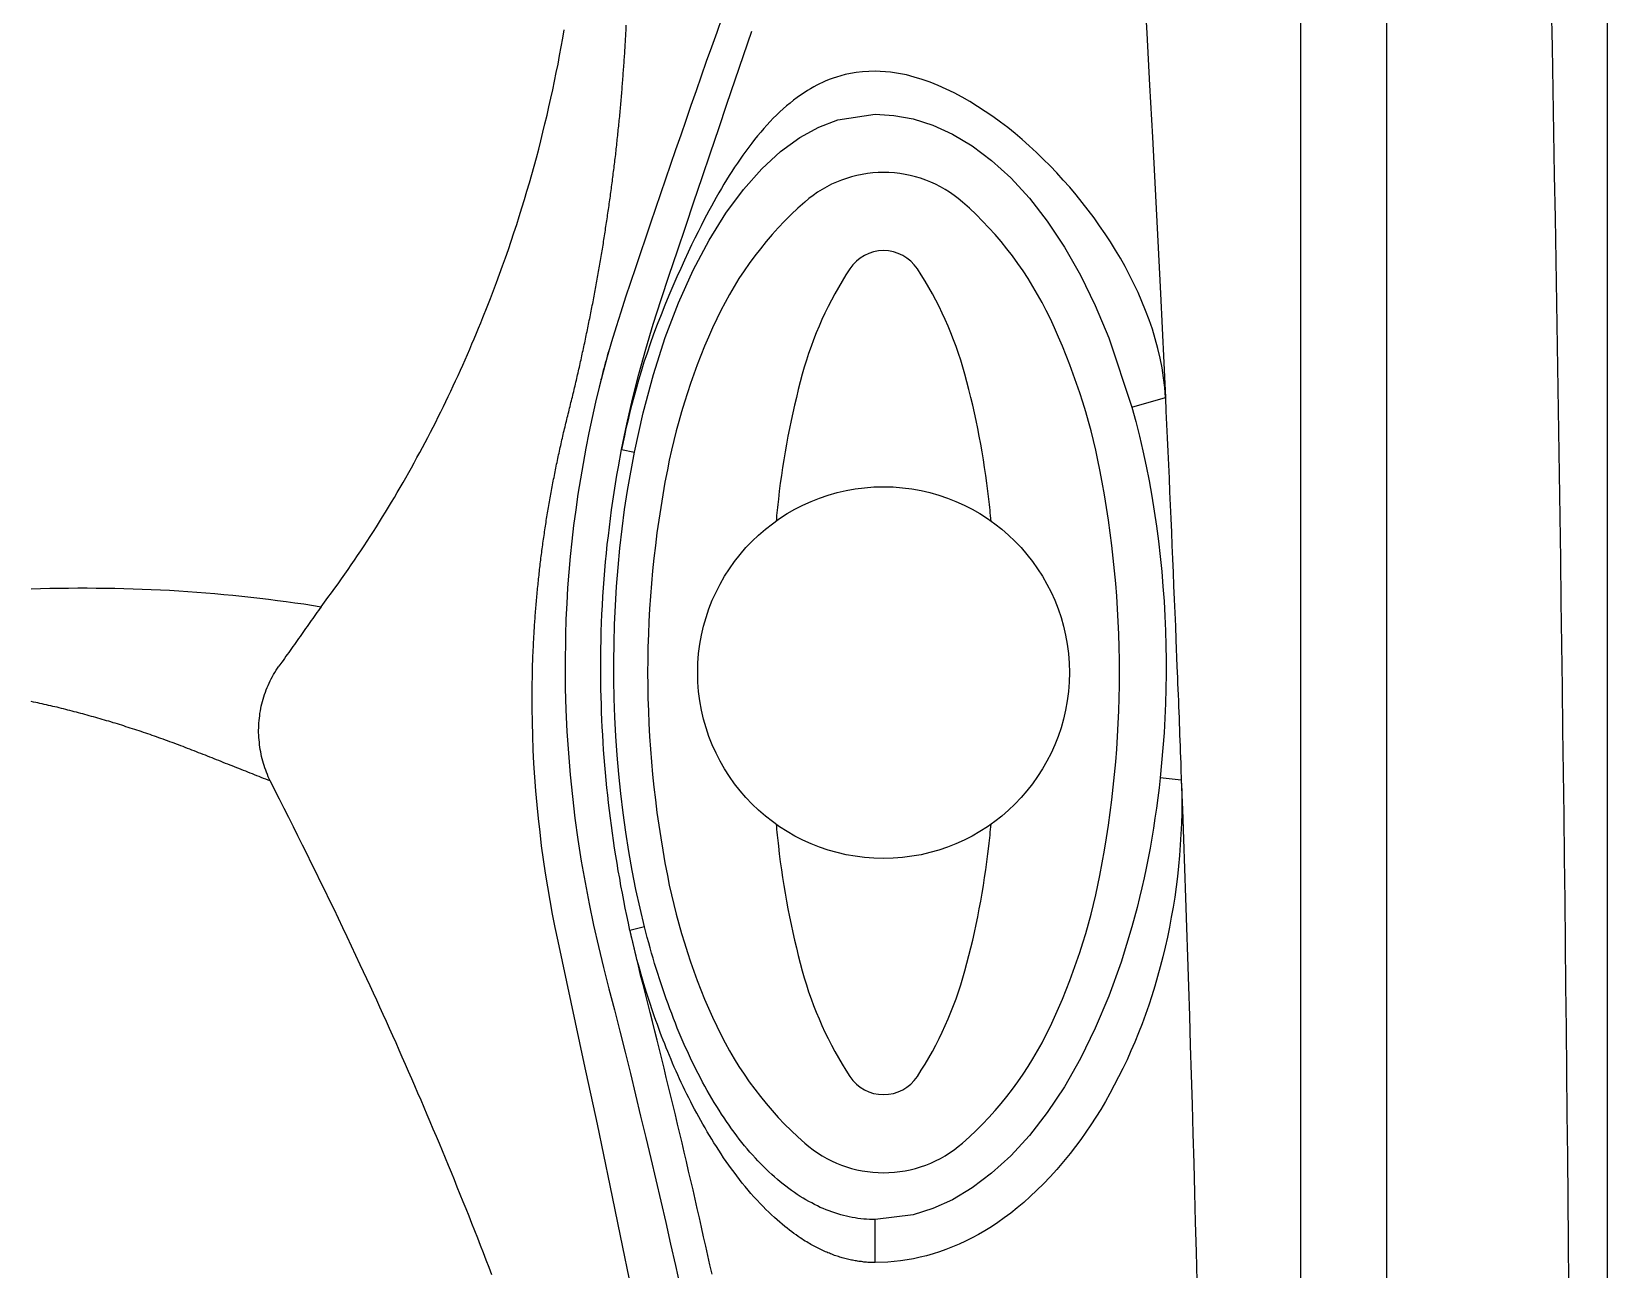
# Model space of a CAD drawing. Extents: x 941 to 1034, y 781 to 934.
# Drawn here: x 1020.73 to 1034.49, y 854.92 to 865.73 of the extents above; entities that cross this region are included whole.
import ezdxf

# ---------------------------------------------------------------- set-up
doc = ezdxf.new("R2010")
doc.units = 0
doc.header["$MEASUREMENT"] = 0
doc.layers.add('1', color=4, linetype='Continuous')

# ---------------------------------------------------------------- blocks, each defined once
blk = doc.blocks.new('speaker_cover')
at = {"layer": '1'}
blk.add_lwpolyline([(132.406, 82.479, 0.182123), (131.717, 82.22, 0.10272), (130.95, 81.201, 0.06203), (130.518, 79.884, 0.048276), (130.346, 78.114, 0.048276), (130.518, 76.344, 0.06203), (130.95, 75.027, 0.10272), (131.717, 74.008, 0.182123), (132.406, 73.749, 0.182123), (133.094, 74.008, 0.10272), (133.862, 75.027, 0.06203), (134.293, 76.344, 0.048276), (134.465, 78.114, 0.048276), (134.293, 79.884, 0.06203), (133.862, 81.201, 0.10272), (133.094, 82.22, 0.182123)], format="xyb", close=True, dxfattribs=at)
at = {"layer": '1', "color": 3}
for points in [[(132.406, 81.797, 0.252394), (132.111, 81.638, 0.079125), (131.696, 80.718, 0.038428), (131.487, 79.628, 0.003572), (131.467, 79.436, 0.028106)], [(133.344, 79.436, 0.003572), (133.324, 79.628, 0.038428), (133.115, 80.718, 0.079125), (132.7, 81.638, 0.252394), (132.406, 81.797, 0.252394)], [(131.467, 76.792, 0.003572), (131.487, 76.6, 0.038428), (131.696, 75.51, 0.079125), (132.111, 74.59, 0.252394), (132.406, 74.431, 0.252394), (132.7, 74.59, 0.079125), (133.115, 75.51, 0.038428), (133.324, 76.6, 0.003572), (133.344, 76.792, 0.028106)]]:
    blk.add_lwpolyline(points, format="xyb", dxfattribs=at)
at = {"layer": '1'}
blk.add_circle((132.406, 78.114), 1.622, dxfattribs=at)
blk = doc.blocks.new('ENVOY')
at = {"layer": '1', "color": 3, "linetype": 'Continuous'}
for p, q in [((91.184, 12.055), (91.184, 77.052)), ((88.959, 60.882), (89.251, 60.964)), ((84.505, 60.51), (84.616, 60.488)), ((89.39, 57.625), (89.205, 57.645)), ((84.705, 56.345), (84.578, 56.313)), ((86.717, 53.415), (86.717, 53.79))]:
    blk.add_line(p, q, dxfattribs=at)
at = {"layer": '1', "color": 4}
blk.add_lwpolyline([(93.109, 77.107, 0.414214), (81.109, 89.107), (12, 89.107, 0.414214), (0, 77.107), (0, 12, 0.414214), (12, 0), (81.109, 0, 0.414214), (93.109, 12)], format="xyb", close=True, dxfattribs=at)
at = {"layer": '1', "color": 3, "linetype": 'Continuous'}
for points in [[(90.434, 56.246), (90.434, 57.286), (90.434, 58.327), (90.434, 59.367), (90.434, 60.408), (90.434, 61.448), (90.434, 62.488), (90.434, 63.529), (90.434, 64.569), (90.434, 65.609), (90.434, 66.65), (90.434, 67.69), (90.434, 68.731), (90.434, 69.771), (90.434, 70.811), (90.434, 71.852), (90.434, 72.892), (90.434, 73.933), (90.434, 74.973), (90.434, 77.054)], [(92.619, 64.394), (92.626, 64.022), (92.632, 63.649), (92.639, 63.277), (92.645, 62.905), (92.652, 62.532), (92.658, 62.16), (92.664, 61.788), (92.67, 61.416), (92.676, 61.043), (92.682, 60.671), (92.687, 60.299), (92.693, 59.927), (92.698, 59.554), (92.703, 59.182), (92.708, 58.81), (92.713, 58.437), (92.718, 58.065), (92.723, 57.693), (92.727, 57.32), (92.732, 56.948), (92.736, 56.576), (92.74, 56.204), (92.744, 55.831), (92.748, 55.459), (92.752, 55.087), (92.755, 54.714), (92.759, 54.342), (92.762, 53.97), (92.765, 53.597), (92.768, 53.225)], [(83.332, 61.757), (83.36, 61.828), (83.387, 61.899), (83.414, 61.97), (83.44, 62.042), (83.466, 62.113), (83.492, 62.185), (83.517, 62.257), (83.541, 62.329), (83.565, 62.401), (83.589, 62.474), (83.612, 62.546), (83.635, 62.619), (83.657, 62.692), (83.679, 62.765), (83.7, 62.838), (83.721, 62.911), (83.741, 62.985), (83.761, 63.058), (83.781, 63.132), (83.8, 63.206), (83.818, 63.28), (83.836, 63.354), (83.854, 63.428), (83.871, 63.502), (83.888, 63.577), (83.904, 63.651), (83.92, 63.726), (83.935, 63.8), (83.95, 63.875), (83.964, 63.95), (83.978, 64.025), (83.991, 64.1), (84.004, 64.175)], [(84.505, 60.51), (84.55, 60.731), (84.601, 60.951), (84.656, 61.17), (84.716, 61.388), (84.78, 61.604), (84.85, 61.819), (84.921, 62.032), (84.993, 62.246), (85.064, 62.459), (85.136, 62.672), (85.208, 62.886), (85.28, 63.099), (85.352, 63.312), (85.424, 63.524), (85.496, 63.737), (85.568, 63.95), (85.64, 64.162)], [(85.38, 64.279), (85.335, 64.151), (85.289, 64.023), (85.244, 63.896), (85.199, 63.768), (85.155, 63.64), (85.11, 63.512), (85.065, 63.383), (85.021, 63.255), (84.976, 63.127), (84.932, 62.999), (84.888, 62.87), (84.844, 62.742), (84.8, 62.613), (84.756, 62.485), (84.713, 62.356), (84.669, 62.227), (84.626, 62.098), (84.582, 61.969), (84.539, 61.84), (84.497, 61.711), (84.456, 61.581), (84.417, 61.451), (84.38, 61.32), (84.344, 61.188), (84.31, 61.056), (84.278, 60.924), (84.248, 60.791), (84.219, 60.657), (84.193, 60.523), (84.168, 60.389), (84.145, 60.255), (84.123, 60.12), (84.104, 59.984), (84.086, 59.848), (84.07, 59.712), (84.056, 59.576), (84.044, 59.44), (84.034, 59.303), (84.026, 59.166), (84.019, 59.029), (84.015, 58.891), (84.011, 58.616)], [(86.717, 63.812), (86.662, 63.811), (86.607, 63.807), (86.553, 63.801), (86.503, 63.793), (86.457, 63.783), (86.417, 63.773), (86.381, 63.762), (86.35, 63.752), (86.324, 63.742), (86.303, 63.734), (86.281, 63.725), (86.258, 63.714), (86.233, 63.703), (86.208, 63.69), (86.182, 63.676), (86.154, 63.66), (86.126, 63.643), (86.097, 63.624), (86.067, 63.604), (86.037, 63.582), (86.006, 63.559), (85.975, 63.535), (85.945, 63.51), (85.916, 63.484), (85.886, 63.457), (85.858, 63.43), (85.829, 63.402), (85.801, 63.373), (85.773, 63.343), (85.746, 63.312), (85.719, 63.281), (85.692, 63.249), (85.666, 63.217), (85.64, 63.184), (85.614, 63.15), (85.589, 63.116), (85.564, 63.081), (85.54, 63.046), (85.515, 63.01), (85.491, 62.974), (85.468, 62.938), (85.444, 62.901), (85.421, 62.864), (85.398, 62.826), (85.376, 62.788), (85.353, 62.75), (85.331, 62.711), (85.31, 62.673), (85.288, 62.634), (85.267, 62.595), (85.246, 62.555), (85.223, 62.512), (85.199, 62.464), (85.173, 62.412), (85.145, 62.356), (85.116, 62.296), (85.086, 62.232), (85.054, 62.164), (85.021, 62.092), (84.987, 62.017), (84.953, 61.937), (84.917, 61.854), (84.883, 61.771), (84.849, 61.687), (84.816, 61.602), (84.784, 61.517), (84.755, 61.434), (84.727, 61.352), (84.7, 61.272), (84.676, 61.193), (84.652, 61.116), (84.631, 61.041), (84.611, 60.967), (84.592, 60.896), (84.574, 60.826), (84.558, 60.759), (84.543, 60.693), (84.529, 60.63), (84.505, 60.51)], [(89.251, 60.964), (89.245, 61.051), (89.235, 61.137), (89.222, 61.223), (89.205, 61.308), (89.185, 61.393), (89.162, 61.477), (89.137, 61.56), (89.109, 61.643), (89.078, 61.724), (89.046, 61.803), (89.012, 61.882), (88.975, 61.958), (88.938, 62.034), (88.899, 62.107), (88.858, 62.18), (88.816, 62.252), (88.771, 62.323), (88.725, 62.394), (88.677, 62.464), (88.628, 62.533), (88.577, 62.601), (88.525, 62.668), (88.471, 62.735), (88.416, 62.8), (88.36, 62.863), (88.303, 62.926), (88.245, 62.987), (88.185, 63.046), (88.125, 63.104), (88.063, 63.161), (88.001, 63.216), (87.939, 63.269), (87.875, 63.32), (87.811, 63.369), (87.745, 63.416), (87.679, 63.462), (87.612, 63.506), (87.544, 63.547), (87.476, 63.586), (87.407, 63.623), (87.338, 63.657), (87.268, 63.688), (87.198, 63.716), (87.128, 63.741), (87.059, 63.762), (86.99, 63.78), (86.921, 63.794), (86.852, 63.804), (86.717, 63.812)], [(84.616, 60.488), (84.693, 60.832), (84.783, 61.167), (84.886, 61.488), (85.002, 61.792), (85.13, 62.076), (85.268, 62.337), (85.415, 62.573), (85.569, 62.781), (85.729, 62.961), (85.893, 63.112), (86.06, 63.233), (86.227, 63.324), (86.393, 63.388), (86.717, 63.437)], [(86.717, 63.437), (86.882, 63.427), (87.05, 63.396), (87.221, 63.342), (87.393, 63.264), (87.564, 63.161), (87.734, 63.034), (87.901, 62.881), (88.064, 62.704), (88.22, 62.503), (88.369, 62.278), (88.509, 62.033), (88.639, 61.768), (88.758, 61.486), (88.959, 60.882)], [(81.882, 59.139), (81.912, 59.179), (81.942, 59.219), (81.972, 59.26), (82.001, 59.3), (82.03, 59.34), (82.059, 59.381), (82.088, 59.422), (82.117, 59.463), (82.145, 59.504), (82.173, 59.545), (82.201, 59.586), (82.229, 59.628), (82.257, 59.669), (82.284, 59.711), (82.311, 59.753), (82.338, 59.795), (82.365, 59.837), (82.392, 59.879), (82.418, 59.922), (82.444, 59.964), (82.47, 60.007), (82.496, 60.05), (82.522, 60.092), (82.547, 60.135), (82.572, 60.179), (82.597, 60.222), (82.622, 60.265), (82.647, 60.309), (82.671, 60.352), (82.695, 60.396), (82.719, 60.44), (82.743, 60.484), (82.766, 60.528), (82.79, 60.572), (82.813, 60.616), (82.836, 60.661), (82.859, 60.706), (82.882, 60.75), (82.904, 60.795), (82.926, 60.84), (82.949, 60.885), (82.97, 60.93), (82.992, 60.975), (83.014, 61.021), (83.035, 61.066), (83.056, 61.111), (83.077, 61.157), (83.098, 61.203), (83.119, 61.248), (83.139, 61.294), (83.159, 61.34), (83.179, 61.386), (83.199, 61.432), (83.219, 61.478), (83.238, 61.525), (83.257, 61.571), (83.276, 61.617), (83.295, 61.664), (83.332, 61.757)], [(84.327, 61.123), (84.331, 61.136), (84.334, 61.149), (84.338, 61.162), (84.341, 61.175), (84.344, 61.188), (84.348, 61.201), (84.351, 61.214), (84.355, 61.227), (84.358, 61.24), (84.362, 61.253), (84.365, 61.265), (84.368, 61.278), (84.372, 61.29), (84.375, 61.303), (84.379, 61.315), (84.382, 61.327), (84.385, 61.339), (84.388, 61.351), (84.395, 61.374)], [(88.959, 60.882), (88.993, 60.755), (89.025, 60.627), (89.055, 60.498), (89.083, 60.367), (89.109, 60.237), (89.133, 60.105), (89.154, 59.973), (89.174, 59.841), (89.191, 59.71), (89.206, 59.578), (89.219, 59.447), (89.23, 59.316), (89.239, 59.186), (89.246, 59.056), (89.252, 58.928), (89.255, 58.8), (89.257, 58.674), (89.257, 58.549), (89.255, 58.423), (89.252, 58.295), (89.246, 58.167), (89.239, 58.037), (89.23, 57.907), (89.205, 57.645)], [(84.323, 58.616), (84.323, 58.693), (84.324, 58.769), (84.325, 58.846), (84.327, 58.922), (84.33, 58.998), (84.333, 59.075), (84.337, 59.151), (84.342, 59.227), (84.347, 59.303), (84.352, 59.379), (84.358, 59.455), (84.365, 59.531), (84.372, 59.607), (84.38, 59.683), (84.389, 59.759), (84.398, 59.834), (84.407, 59.91), (84.417, 59.985), (84.428, 60.06), (84.439, 60.136), (84.451, 60.211), (84.464, 60.286), (84.477, 60.361), (84.505, 60.51)], [(84.705, 56.345), (84.666, 56.507), (84.63, 56.672), (84.597, 56.838), (84.568, 57.004), (84.541, 57.172), (84.518, 57.34), (84.498, 57.509), (84.481, 57.677), (84.466, 57.844), (84.455, 58.01), (84.447, 58.175), (84.441, 58.339), (84.438, 58.501), (84.437, 58.661), (84.439, 58.822), (84.444, 58.985), (84.451, 59.149), (84.461, 59.315), (84.474, 59.482), (84.49, 59.65), (84.509, 59.818), (84.531, 59.986), (84.557, 60.154), (84.616, 60.488)], [(79.352, 59.295), (79.434, 59.298), (79.515, 59.3), (79.597, 59.301), (79.678, 59.302), (79.759, 59.303), (79.84, 59.303), (79.92, 59.302), (80.001, 59.302), (80.081, 59.3), (80.161, 59.298), (80.241, 59.296), (80.321, 59.293), (80.4, 59.29), (80.48, 59.286), (80.56, 59.282), (80.639, 59.277), (80.718, 59.272), (80.797, 59.266), (80.876, 59.26), (80.955, 59.253), (81.033, 59.246), (81.112, 59.239), (81.19, 59.231), (81.268, 59.222), (81.346, 59.213), (81.423, 59.204), (81.501, 59.194), (81.578, 59.184), (81.654, 59.174), (81.731, 59.163), (81.882, 59.139)], [(81.882, 59.139), (81.87, 59.122), (81.858, 59.105), (81.846, 59.088), (81.833, 59.07), (81.821, 59.053), (81.809, 59.035), (81.796, 59.018), (81.784, 59.001), (81.772, 58.983), (81.759, 58.966), (81.747, 58.949), (81.735, 58.931), (81.722, 58.914), (81.71, 58.897), (81.698, 58.879), (81.686, 58.862), (81.673, 58.845), (81.661, 58.827), (81.649, 58.81), (81.636, 58.793), (81.624, 58.775), (81.612, 58.758), (81.6, 58.74), (81.587, 58.723), (81.575, 58.706), (81.563, 58.688), (81.55, 58.671), (81.538, 58.654), (81.514, 58.619)], [(81.438, 57.618), (81.43, 57.637), (81.421, 57.655), (81.413, 57.675), (81.406, 57.694), (81.399, 57.713), (81.392, 57.733), (81.385, 57.752), (81.379, 57.772), (81.373, 57.792), (81.368, 57.812), (81.363, 57.832), (81.359, 57.853), (81.355, 57.873), (81.351, 57.894), (81.348, 57.914), (81.345, 57.935), (81.343, 57.956), (81.341, 57.977), (81.339, 57.998), (81.338, 58.019), (81.337, 58.04), (81.337, 58.061), (81.338, 58.082), (81.338, 58.103), (81.339, 58.124), (81.341, 58.145), (81.343, 58.166), (81.346, 58.187), (81.348, 58.208), (81.352, 58.229), (81.356, 58.25), (81.36, 58.27), (81.365, 58.291), (81.37, 58.312), (81.376, 58.332), (81.382, 58.353), (81.388, 58.373), (81.396, 58.393), (81.403, 58.413), (81.411, 58.433), (81.419, 58.452), (81.428, 58.472), (81.437, 58.491), (81.447, 58.51), (81.457, 58.529), (81.468, 58.547), (81.478, 58.566), (81.49, 58.584), (81.514, 58.619)], [(84.011, 58.616), (84.013, 58.427), (84.019, 58.238), (84.028, 58.049), (84.04, 57.86), (84.056, 57.672), (84.075, 57.483), (84.098, 57.295), (84.124, 57.107), (84.153, 56.919), (84.186, 56.732), (84.221, 56.546), (84.26, 56.36), (84.302, 56.174), (84.347, 55.989), (84.394, 55.805), (84.442, 55.62), (84.488, 55.435), (84.535, 55.25), (84.581, 55.065), (84.626, 54.88), (84.671, 54.694), (84.716, 54.508), (84.76, 54.322), (84.804, 54.136), (84.848, 53.95), (84.89, 53.764), (84.933, 53.577), (84.975, 53.39), (85.017, 53.203)], [(84.578, 56.313), (84.564, 56.378), (84.55, 56.443), (84.537, 56.509), (84.524, 56.574), (84.512, 56.639), (84.499, 56.704), (84.488, 56.77), (84.476, 56.835), (84.465, 56.901), (84.455, 56.966), (84.444, 57.032), (84.434, 57.098), (84.425, 57.163), (84.416, 57.229), (84.407, 57.295), (84.399, 57.361), (84.391, 57.427), (84.384, 57.493), (84.377, 57.559), (84.37, 57.625), (84.364, 57.691), (84.358, 57.757), (84.353, 57.823), (84.348, 57.889), (84.344, 57.955), (84.34, 58.021), (84.336, 58.087), (84.333, 58.153), (84.33, 58.219), (84.328, 58.286), (84.326, 58.352), (84.324, 58.418), (84.323, 58.484), (84.323, 58.616)], [(81.438, 57.618), (81.419, 57.626), (81.399, 57.633), (81.38, 57.641), (81.36, 57.649), (81.341, 57.656), (81.321, 57.664), (81.302, 57.672), (81.282, 57.68), (81.263, 57.687), (81.243, 57.695), (81.224, 57.703), (81.204, 57.71), (81.185, 57.718), (81.165, 57.726), (81.146, 57.734), (81.126, 57.741), (81.106, 57.749), (81.087, 57.757), (81.067, 57.765), (81.048, 57.772), (81.028, 57.78), (81.009, 57.788), (80.989, 57.796), (80.97, 57.803), (80.95, 57.811), (80.931, 57.819), (80.911, 57.827), (80.891, 57.834), (80.872, 57.842), (80.852, 57.85), (80.833, 57.858), (80.813, 57.865), (80.794, 57.873), (80.774, 57.881), (80.755, 57.888), (80.735, 57.896), (80.716, 57.903), (80.697, 57.911), (80.677, 57.918), (80.658, 57.925), (80.638, 57.933), (80.619, 57.94), (80.6, 57.947), (80.581, 57.954), (80.561, 57.961), (80.542, 57.968), (80.523, 57.975), (80.504, 57.982), (80.484, 57.989), (80.465, 57.996), (80.446, 58.003), (80.427, 58.009), (80.408, 58.016), (80.389, 58.023), (80.37, 58.029), (80.351, 58.036), (80.331, 58.042), (80.312, 58.049), (80.293, 58.055), (80.274, 58.061), (80.255, 58.067), (80.236, 58.074), (80.217, 58.08), (80.198, 58.086), (80.179, 58.092), (80.161, 58.098), (80.142, 58.104), (80.123, 58.11), (80.104, 58.116), (80.085, 58.122), (80.066, 58.127), (80.047, 58.133), (80.028, 58.139), (80.009, 58.144), (79.991, 58.15), (79.972, 58.156), (79.953, 58.161), (79.934, 58.166), (79.915, 58.172), (79.896, 58.177), (79.878, 58.182), (79.859, 58.188), (79.84, 58.193), (79.821, 58.198), (79.803, 58.203), (79.784, 58.208), (79.765, 58.213), (79.746, 58.218), (79.728, 58.223), (79.709, 58.228), (79.69, 58.233), (79.671, 58.237), (79.653, 58.242), (79.634, 58.247), (79.615, 58.251), (79.596, 58.256), (79.578, 58.261), (79.559, 58.265), (79.54, 58.269), (79.522, 58.274), (79.503, 58.278), (79.484, 58.282), (79.465, 58.287), (79.447, 58.291), (79.428, 58.295), (79.409, 58.299), (79.391, 58.303), (79.372, 58.307), (79.353, 58.311)], [(89.205, 57.645), (89.196, 57.558), (89.185, 57.47), (89.173, 57.382), (89.16, 57.295), (89.147, 57.207), (89.132, 57.12), (89.117, 57.032), (89.1, 56.945), (89.083, 56.858), (89.065, 56.772), (89.045, 56.685), (89.025, 56.6), (89.004, 56.514), (88.959, 56.345)], [(82.224, 56.015), (82.186, 56.095), (82.148, 56.176), (82.11, 56.257), (82.072, 56.337), (82.033, 56.418), (81.995, 56.498), (81.956, 56.578), (81.917, 56.659), (81.878, 56.739), (81.839, 56.819), (81.799, 56.899), (81.76, 56.979), (81.72, 57.059), (81.68, 57.139), (81.64, 57.219), (81.6, 57.299), (81.56, 57.379), (81.52, 57.459), (81.438, 57.618)], [(89.39, 57.625), (89.393, 57.53), (89.394, 57.435), (89.393, 57.34), (89.391, 57.246), (89.387, 57.153), (89.381, 57.06), (89.374, 56.967), (89.366, 56.875), (89.356, 56.784), (89.344, 56.694), (89.332, 56.605), (89.318, 56.517), (89.302, 56.429), (89.286, 56.341), (89.268, 56.254), (89.248, 56.168), (89.228, 56.082), (89.206, 55.996), (89.182, 55.912), (89.158, 55.828), (89.132, 55.744), (89.105, 55.662), (89.076, 55.58), (89.047, 55.499), (89.016, 55.419), (88.984, 55.34), (88.95, 55.262), (88.916, 55.185), (88.88, 55.11), (88.843, 55.036), (88.805, 54.963), (88.767, 54.891), (88.727, 54.821), (88.686, 54.752), (88.644, 54.684), (88.601, 54.618), (88.557, 54.553), (88.512, 54.49), (88.42, 54.367)], [(84.593, 56.248), (84.592, 56.253), (84.591, 56.257), (84.59, 56.261), (84.589, 56.265), (84.588, 56.269), (84.587, 56.272), (84.587, 56.275), (84.586, 56.278), (84.585, 56.281), (84.585, 56.283), (84.584, 56.285), (84.584, 56.287), (84.583, 56.289), (84.583, 56.291), (84.583, 56.293), (84.582, 56.295), (84.582, 56.297), (84.581, 56.298), (84.581, 56.3), (84.581, 56.302), (84.58, 56.304), (84.58, 56.306), (84.579, 56.308), (84.578, 56.313)], [(86.717, 53.79), (86.692, 53.791), (86.668, 53.791), (86.643, 53.793), (86.618, 53.795), (86.593, 53.798), (86.568, 53.801), (86.543, 53.805), (86.518, 53.809), (86.492, 53.814), (86.467, 53.82), (86.442, 53.826), (86.417, 53.833), (86.391, 53.84), (86.366, 53.848), (86.341, 53.857), (86.315, 53.866), (86.29, 53.876), (86.265, 53.886), (86.239, 53.897), (86.214, 53.909), (86.189, 53.922), (86.164, 53.935), (86.138, 53.948), (86.113, 53.963), (86.088, 53.978), (86.063, 53.993), (86.038, 54.009), (86.013, 54.026), (85.988, 54.044), (85.963, 54.062), (85.938, 54.081), (85.914, 54.1), (85.889, 54.12), (85.864, 54.141), (85.84, 54.162), (85.815, 54.184), (85.791, 54.206), (85.767, 54.229), (85.743, 54.253), (85.719, 54.277), (85.695, 54.302), (85.672, 54.327), (85.648, 54.354), (85.625, 54.38), (85.601, 54.407), (85.578, 54.435), (85.555, 54.464), (85.532, 54.493), (85.51, 54.522), (85.487, 54.552), (85.465, 54.583), (85.443, 54.614), (85.421, 54.646), (85.399, 54.678), (85.378, 54.711), (85.356, 54.744), (85.335, 54.778), (85.314, 54.812), (85.293, 54.847), (85.273, 54.882), (85.252, 54.918), (85.232, 54.954), (85.212, 54.99), (85.193, 55.027), (85.173, 55.065), (85.154, 55.103), (85.135, 55.141), (85.116, 55.18), (85.097, 55.219), (85.079, 55.259), (85.061, 55.299), (85.043, 55.339), (85.026, 55.38), (85.008, 55.421), (84.991, 55.462), (84.974, 55.504), (84.958, 55.546), (84.942, 55.588), (84.926, 55.631), (84.91, 55.674), (84.894, 55.717), (84.879, 55.76), (84.864, 55.804), (84.849, 55.848), (84.835, 55.892), (84.821, 55.937), (84.807, 55.981), (84.793, 56.026), (84.78, 56.071), (84.767, 56.116), (84.754, 56.162), (84.741, 56.207), (84.729, 56.253), (84.705, 56.345)], [(88.959, 56.345), (88.864, 56.037), (88.758, 55.741), (88.639, 55.46), (88.509, 55.195), (88.369, 54.949), (88.22, 54.725), (88.064, 54.524), (87.901, 54.346), (87.734, 54.194), (87.564, 54.066), (87.393, 53.964), (87.221, 53.886), (87.05, 53.832), (86.717, 53.79)], [(85.295, 53.313), (85.276, 53.395), (85.258, 53.477), (85.24, 53.559), (85.221, 53.641), (85.203, 53.723), (85.184, 53.805), (85.165, 53.887), (85.147, 53.969), (85.128, 54.051), (85.109, 54.132), (85.09, 54.214), (85.071, 54.296), (85.051, 54.378), (85.032, 54.459), (85.013, 54.541), (84.993, 54.623), (84.974, 54.704), (84.954, 54.786), (84.934, 54.867), (84.915, 54.949), (84.895, 55.03), (84.875, 55.111), (84.855, 55.193), (84.835, 55.274), (84.815, 55.355), (84.794, 55.436), (84.774, 55.518), (84.754, 55.599), (84.733, 55.68), (84.712, 55.761), (84.692, 55.842), (84.671, 55.923), (84.651, 56.004), (84.631, 56.085), (84.593, 56.248)], [(86.717, 53.415), (86.707, 53.415), (86.696, 53.416), (86.685, 53.416), (86.674, 53.416), (86.663, 53.417), (86.653, 53.417), (86.642, 53.418), (86.631, 53.419), (86.62, 53.42), (86.609, 53.421), (86.598, 53.423), (86.587, 53.424), (86.576, 53.425), (86.565, 53.427), (86.554, 53.429), (86.543, 53.431), (86.532, 53.433), (86.521, 53.435), (86.51, 53.437), (86.499, 53.44), (86.487, 53.442), (86.476, 53.445), (86.465, 53.447), (86.454, 53.45), (86.442, 53.453), (86.431, 53.457), (86.42, 53.46), (86.409, 53.463), (86.397, 53.467), (86.386, 53.471), (86.375, 53.474), (86.363, 53.478), (86.352, 53.483), (86.341, 53.487), (86.329, 53.491), (86.318, 53.496), (86.306, 53.5), (86.295, 53.505), (86.283, 53.51), (86.272, 53.515), (86.26, 53.52), (86.249, 53.526), (86.237, 53.531), (86.226, 53.537), (86.214, 53.543), (86.203, 53.549), (86.191, 53.555), (86.18, 53.561), (86.168, 53.567), (86.156, 53.574), (86.145, 53.581), (86.133, 53.587), (86.121, 53.595), (86.107, 53.603), (86.093, 53.612), (86.078, 53.622), (86.062, 53.632), (86.045, 53.644), (86.028, 53.656), (86.009, 53.669), (85.99, 53.683), (85.97, 53.698), (85.95, 53.714), (85.929, 53.731), (85.907, 53.749), (85.885, 53.768), (85.862, 53.788), (85.838, 53.809), (85.814, 53.831), (85.789, 53.855), (85.764, 53.879), (85.739, 53.905), (85.713, 53.932), (85.687, 53.96), (85.66, 53.989), (85.634, 54.018), (85.609, 54.048), (85.583, 54.079), (85.558, 54.109), (85.534, 54.14), (85.51, 54.171), (85.486, 54.203), (85.463, 54.234), (85.44, 54.266), (85.418, 54.298), (85.395, 54.33), (85.374, 54.363), (85.352, 54.395), (85.332, 54.427), (85.311, 54.46), (85.291, 54.492), (85.271, 54.525), (85.252, 54.557), (85.233, 54.59), (85.214, 54.622), (85.196, 54.655), (85.178, 54.687), (85.16, 54.72), (85.142, 54.753), (85.125, 54.786), (85.108, 54.819), (85.091, 54.852), (85.075, 54.885), (85.058, 54.919), (85.042, 54.952), (85.026, 54.986), (85.011, 55.019), (84.995, 55.053), (84.98, 55.087), (84.965, 55.121), (84.95, 55.154), (84.936, 55.188), (84.922, 55.222), (84.908, 55.256), (84.894, 55.289), (84.881, 55.323), (84.867, 55.357), (84.854, 55.39), (84.842, 55.424), (84.829, 55.458), (84.817, 55.492), (84.804, 55.527), (84.792, 55.561), (84.78, 55.596), (84.768, 55.631), (84.756, 55.666), (84.745, 55.701), (84.733, 55.737), (84.722, 55.773), (84.71, 55.811), (84.699, 55.849), (84.687, 55.889), (84.675, 55.93), (84.663, 55.972), (84.651, 56.015), (84.639, 56.059), (84.628, 56.105), (84.616, 56.151), (84.593, 56.248)], [(90.434, 44.836), (90.434, 45.406), (90.434, 45.977), (90.434, 46.547), (90.434, 47.118), (90.434, 47.688), (90.434, 48.259), (90.434, 48.829), (90.434, 49.4), (90.434, 49.97), (90.434, 50.541), (90.434, 51.111), (90.434, 51.682), (90.434, 52.252), (90.434, 52.823), (90.434, 53.393), (90.434, 53.964), (90.434, 54.534), (90.434, 55.105), (90.434, 56.246)], [(83.373, 53.309), (83.348, 53.373), (83.324, 53.437), (83.299, 53.501), (83.274, 53.564), (83.249, 53.628), (83.224, 53.692), (83.198, 53.755), (83.173, 53.819), (83.148, 53.883), (83.122, 53.946), (83.096, 54.01), (83.071, 54.073), (83.045, 54.137), (83.019, 54.2), (82.993, 54.263), (82.967, 54.327), (82.941, 54.39), (82.914, 54.453), (82.888, 54.516), (82.861, 54.579), (82.835, 54.642), (82.808, 54.705), (82.781, 54.768), (82.754, 54.831), (82.727, 54.894), (82.7, 54.957), (82.673, 55.02), (82.646, 55.082), (82.619, 55.145), (82.591, 55.207), (82.564, 55.27), (82.536, 55.332), (82.508, 55.394), (82.48, 55.457), (82.452, 55.519), (82.424, 55.581), (82.396, 55.643), (82.368, 55.705), (82.339, 55.767), (82.311, 55.829), (82.282, 55.891), (82.224, 56.015)], [(88.42, 54.367), (88.362, 54.296), (88.304, 54.228), (88.246, 54.164), (88.188, 54.103), (88.13, 54.046), (88.072, 53.991), (88.015, 53.94), (87.958, 53.892), (87.901, 53.847), (87.844, 53.805), (87.788, 53.766), (87.732, 53.728), (87.676, 53.693), (87.62, 53.661), (87.563, 53.63), (87.506, 53.602), (87.45, 53.575), (87.393, 53.551), (87.336, 53.529), (87.28, 53.509), (87.223, 53.491), (87.166, 53.475), (87.11, 53.461), (87.053, 53.448), (86.997, 53.438), (86.94, 53.43), (86.884, 53.424), (86.828, 53.419), (86.717, 53.415)]]:
    blk.add_lwpolyline(points, dxfattribs=at)
at = {"layer": '1', "color": 2, "linetype": 'Continuous'}
for points in [[(88.71, 70.046), (88.743, 69.592), (88.775, 69.138), (88.806, 68.684), (88.837, 68.231), (88.867, 67.777), (88.897, 67.323), (88.926, 66.869), (88.954, 66.415), (88.982, 65.961), (89.01, 65.507), (89.036, 65.053), (89.063, 64.599), (89.088, 64.145), (89.113, 63.69), (89.137, 63.236), (89.161, 62.782), (89.185, 62.328), (89.207, 61.873), (89.251, 60.964)], [(89.251, 60.964), (89.256, 60.847), (89.261, 60.73), (89.267, 60.612), (89.272, 60.495), (89.277, 60.377), (89.283, 60.26), (89.288, 60.143), (89.293, 60.025), (89.298, 59.908), (89.303, 59.791), (89.308, 59.673), (89.313, 59.556), (89.318, 59.438), (89.323, 59.321), (89.328, 59.203), (89.333, 59.086), (89.338, 58.969), (89.343, 58.851), (89.352, 58.616)], [(83.951, 56.221), (83.926, 56.339), (83.903, 56.457), (83.881, 56.576), (83.861, 56.695), (83.841, 56.814), (83.824, 56.933), (83.807, 57.052), (83.793, 57.171), (83.779, 57.291), (83.767, 57.411), (83.757, 57.531), (83.748, 57.651), (83.74, 57.771), (83.734, 57.891), (83.729, 58.012), (83.726, 58.132), (83.724, 58.253), (83.724, 58.374), (83.728, 58.616)], [(89.352, 58.616), (89.354, 58.567), (89.356, 58.517), (89.358, 58.468), (89.36, 58.418), (89.362, 58.369), (89.364, 58.319), (89.366, 58.269), (89.368, 58.22), (89.37, 58.17), (89.372, 58.121), (89.373, 58.071), (89.375, 58.022), (89.377, 57.972), (89.379, 57.922), (89.381, 57.873), (89.383, 57.823), (89.385, 57.774), (89.387, 57.724), (89.39, 57.625)], [(89.39, 57.625), (89.4, 57.368), (89.409, 57.111), (89.418, 56.854), (89.427, 56.597), (89.436, 56.339), (89.444, 56.082), (89.452, 55.825), (89.46, 55.568), (89.468, 55.311), (89.476, 55.054), (89.484, 54.796), (89.491, 54.539), (89.498, 54.282), (89.505, 54.025), (89.512, 53.767), (89.519, 53.51), (89.525, 53.253), (89.531, 52.996), (89.543, 52.481)], [(85.808, 45.389), (85.755, 45.939), (85.696, 46.488), (85.63, 47.037), (85.56, 47.584), (85.484, 48.131), (85.404, 48.677), (85.319, 49.222), (85.23, 49.767), (85.137, 50.31), (85.04, 50.853), (84.941, 51.394), (84.838, 51.935), (84.733, 52.474), (84.625, 53.013), (84.516, 53.55), (84.405, 54.087), (84.293, 54.622), (84.179, 55.156), (83.951, 56.221)]]:
    blk.add_lwpolyline(points, dxfattribs=at)
blk.add_lwpolyline([(83.728, 58.616), (83.73, 58.683, -0.001677), (83.733, 58.75, -0.001676), (83.736, 58.817, -0.001676), (83.74, 58.883, -0.001679), (83.744, 58.95, -0.001681), (83.748, 59.017, -0.001676), (83.753, 59.083, -0.001672), (83.758, 59.15, -0.001669), (83.764, 59.216, -0.001666), (83.77, 59.282, -0.001662), (83.777, 59.348, -0.001658), (83.784, 59.414, -0.001653), (83.791, 59.48, -0.001649), (83.799, 59.546, -0.001644), (83.808, 59.612, -0.001639), (83.816, 59.678, -0.001633), (83.826, 59.744, -0.001628), (83.835, 59.81, -0.001621), (83.845, 59.875, -0.001615), (83.856, 59.941, -0.001609), (83.867, 60.006, -0.001602), (83.878, 60.072, -0.001594), (83.89, 60.137, -0.001588), (83.902, 60.203, -0.001582), (83.915, 60.268, -0.001572), (83.928, 60.333, -0.001558), (83.941, 60.399, -0.001558), (83.955, 60.464, -0.001573), (83.97, 60.529, -0.001533), (83.984, 60.594, -0.001429), (83.999, 60.659, -0.001545), (84.015, 60.725, -0.001911), (84.031, 60.79, -0.001385), (84.047, 60.855, 0.000164), (84.063, 60.92, 0.000883), (84.079, 60.985, 0.000958), (84.095, 61.05, 0.000972), (84.11, 61.115, 0.000927), (84.125, 61.18, 0.000912), (84.14, 61.245, 0.000925), (84.154, 61.311, 0.000931), (84.168, 61.376, 0.000929), (84.183, 61.441, 0.000929), (84.196, 61.507, 0.000931), (84.21, 61.572, 0.000932), (84.223, 61.637, 0.000933), (84.236, 61.703, 0.000934), (84.249, 61.768, 0.000935), (84.262, 61.834, 0.000937), (84.274, 61.899, 0.000938), (84.286, 61.965, 0.000939), (84.298, 62.031, 0.00094), (84.309, 62.096, 0.000941), (84.321, 62.162, 0.000941), (84.332, 62.228, 0.000942), (84.343, 62.293, 0.000943), (84.353, 62.359, 0.000944), (84.363, 62.425, 0.000945), (84.373, 62.491, 0.000946), (84.383, 62.557, 0.000947), (84.393, 62.623, 0.000947), (84.402, 62.689, 0.000948), (84.411, 62.755, 0.000949), (84.42, 62.821, 0.000949), (84.428, 62.887, 0.00095), (84.437, 62.953, 0.000951), (84.445, 63.019, 0.000951), (84.453, 63.085, 0.000952), (84.46, 63.151, 0.000952), (84.467, 63.218, 0.000953), (84.474, 63.284, 0.000953), (84.481, 63.35, 0.000954), (84.488, 63.417, 0.000954), (84.494, 63.483, 0.000955), (84.5, 63.549, 0.000955), (84.506, 63.616, 0.000955), (84.511, 63.682, 0.000956), (84.516, 63.749, 0.000956), (84.521, 63.815, 0.000956), (84.526, 63.882, 0.000957), (84.531, 63.948, 0.000957), (84.535, 64.015, 0.000956), (84.539, 64.082, 0.000957), (84.543, 64.148, 0.000959), (84.546, 64.215, 0.000957)], format="xyb", dxfattribs=at)
at = {"layer": '1', "color": 1, "rotation": 180}
blk.add_blockref('speaker_cover', (219.197, 136.678), dxfattribs=at)

msp = doc.modelspace()

# ---------------------------------------------------------------- block references
at = {"layer": '1'}
msp.add_blockref('ENVOY', (941.378, 801.568), dxfattribs=at)

doc.saveas('drawing.dxf')
